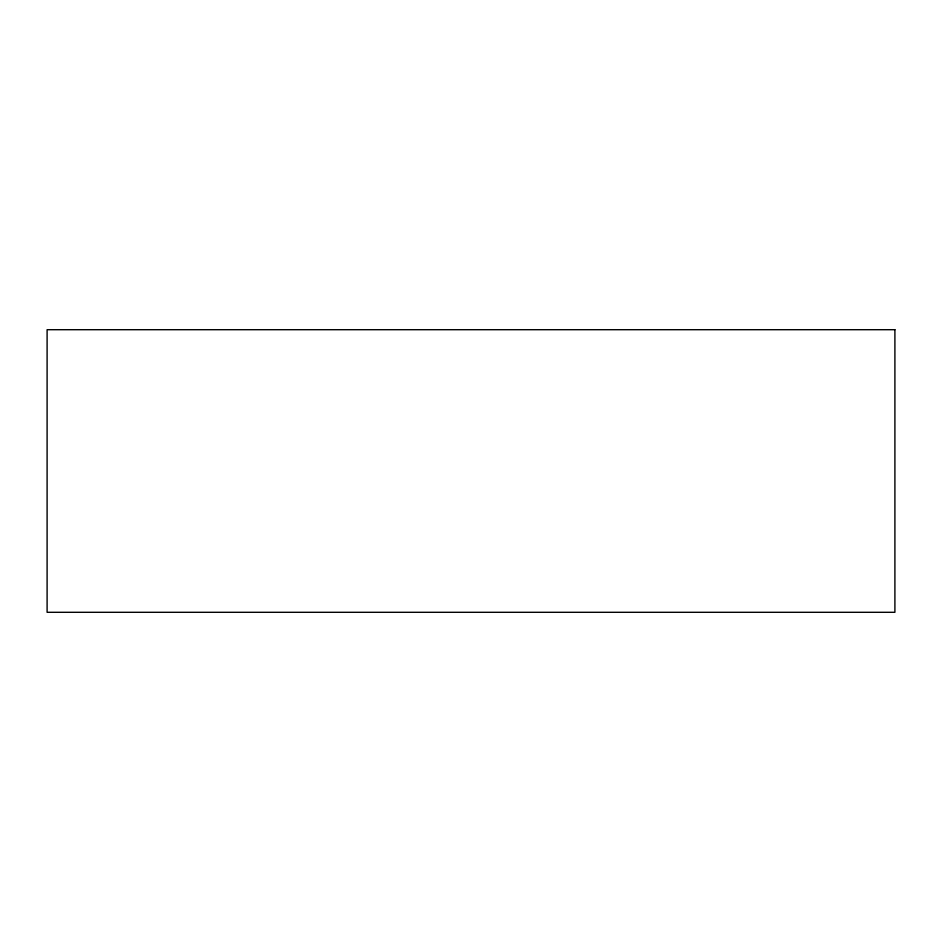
<?xml version="1.0" encoding="UTF-8"?>
<svg xmlns="http://www.w3.org/2000/svg" width="942" height="942" viewBox="0 0 942 942"><rect width="100%" height="100%" fill="white"/><g stroke="black" fill="none" stroke-linecap="round" stroke-linejoin="round"><path stroke-width="1.41" d="M894.9 329.7L47.1 329.7L47.1 612.3L894.9 612.3L894.9 329.7"/></g></svg>
